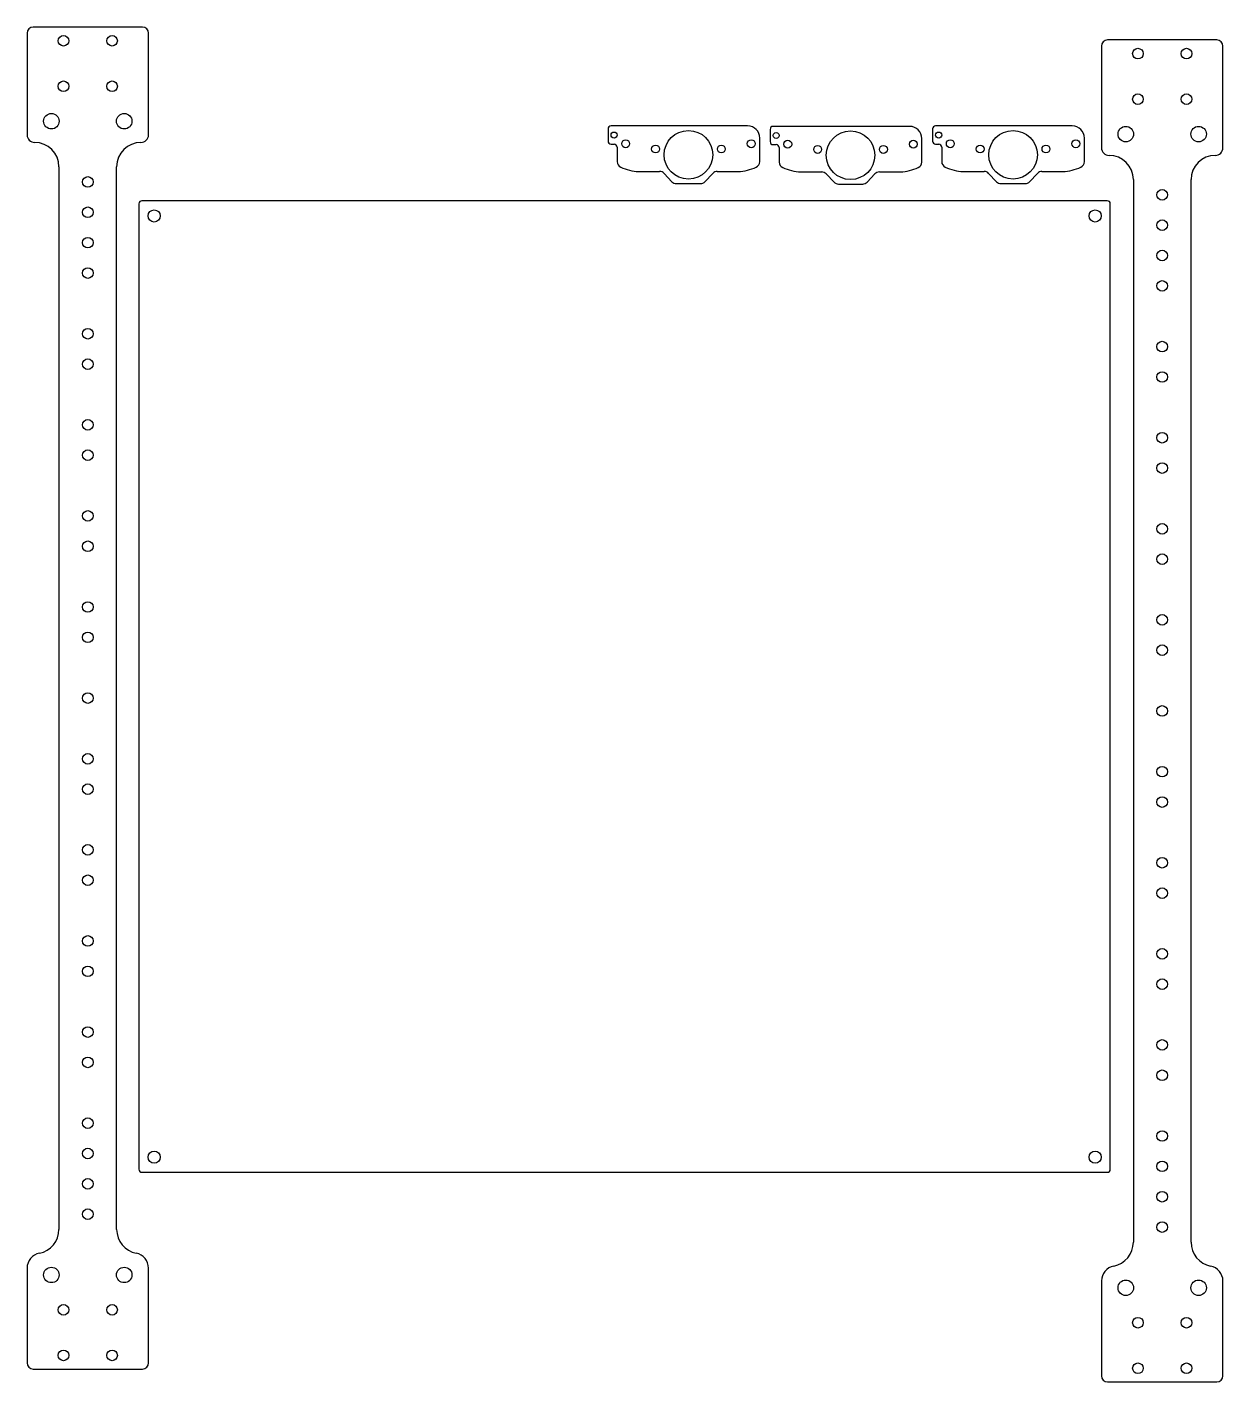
# Model space of a CAD drawing. Header units: millimetres. Extents: x -783 to 1439, y -2759 to -202.
# Drawn here: x -783.5 to -389.5, y -648.5 to -202.3 of the extents above; entities that cross this region are included whole.
import ezdxf

# ---------------------------------------------------------------- set-up
doc = ezdxf.new("R2010")
doc.units = ezdxf.units.MM

msp = doc.modelspace()

# ---------------------------------------------------------------- linework, layer by layer
at = {"color": 7, "linetype": 'Continuous', "lineweight": 25}
for p, q in [((-783.46, -204.31), (-783.46, -237.81)), ((-745.46, -202.31), (-781.46, -202.31)), ((-743.46, -237.81), (-743.46, -204.31)), ((-429.52, -208.55), (-429.52, -242.05)), ((-391.52, -206.55), (-427.52, -206.55)), ((-389.52, -242.05), (-389.52, -208.55)), ((-592.09, -235.87), (-592.09, -239.87)), ((-546.09, -234.87), (-591.09, -234.87)), ((-538.69, -236.01), (-538.69, -240.01)), ((-492.69, -235.01), (-537.69, -235.01)), ((-485.15, -235.87), (-485.15, -239.87)), ((-439.15, -234.87), (-484.15, -234.87)), ((-591.09, -240.87), (-590.09, -240.87)), ((-542.09, -246.63), (-542.09, -238.87)), ((-488.69, -246.76), (-488.69, -239.01)), ((-484.15, -240.87), (-483.15, -240.87)), ((-435.15, -246.63), (-435.15, -238.87)), ((-589.09, -241.87), (-589.09, -246.63)), ((-537.69, -241.01), (-536.69, -241.01)), ((-535.69, -242.01), (-535.69, -246.76)), ((-482.15, -241.87), (-482.15, -246.63)), ((-772.96, -248.31), (-772.96, -598.31)), ((-753.96, -598.31), (-753.96, -248.31)), ((-582.01, -249.87), (-575.09, -249.87)), ((-556.09, -249.87), (-549.17, -249.87)), ((-475.07, -249.87), (-468.15, -249.87)), ((-449.15, -249.87), (-442.23, -249.87)), ((-573.64, -250.5), (-571.04, -253.25)), ((-569.58, -253.87), (-561.6, -253.87)), ((-560.15, -253.25), (-557.54, -250.5)), ((-528.6, -250.01), (-521.69, -250.01)), ((-520.23, -250.63), (-517.63, -253.38)), ((-516.18, -254.01), (-508.19, -254.01)), ((-506.74, -253.38), (-504.14, -250.63)), ((-502.69, -250.01), (-495.77, -250.01)), ((-466.69, -250.5), (-464.09, -253.25)), ((-462.64, -253.87), (-454.65, -253.87)), ((-453.2, -253.25), (-450.6, -250.5)), ((-419.02, -252.55), (-419.02, -602.55)), ((-400.02, -602.55), (-400.02, -252.55)), ((-746.61, -260.51), (-746.61, -578.51)), ((-427.61, -259.51), (-745.61, -259.51)), ((-426.61, -578.51), (-426.61, -260.51)), ((-745.61, -579.51), (-427.61, -579.51)), ((-783.46, -611.06), (-783.46, -642.31)), ((-743.46, -642.31), (-743.46, -611.06)), ((-429.52, -615.31), (-429.52, -646.55)), ((-389.52, -646.55), (-389.52, -615.31)), ((-781.46, -644.31), (-745.46, -644.31)), ((-427.52, -648.55), (-391.52, -648.55))]:
    msp.add_line(p, q, dxfattribs=at)
for centre, radius in [((-771.46, -206.81), 1.75), ((-755.46, -206.81), 1.75), ((-417.52, -211.05), 1.75), ((-401.52, -211.05), 1.75), ((-771.46, -221.81), 1.75), ((-755.46, -221.81), 1.75), ((-417.52, -226.05), 1.75), ((-401.52, -226.05), 1.75), ((-775.46, -233.31), 2.55), ((-751.46, -233.31), 2.55), ((-565.59, -244.37), 8), ((-512.19, -244.51), 8), ((-458.65, -244.37), 8), ((-421.52, -237.55), 2.55), ((-397.52, -237.55), 2.55), ((-590.09, -237.87), 1), ((-586.27, -240.72), 1.3), ((-544.91, -240.72), 1.3), ((-536.69, -238.01), 1), ((-532.87, -240.86), 1.3), ((-491.51, -240.86), 1.3), ((-483.15, -237.87), 1), ((-479.33, -240.72), 1.3), ((-437.97, -240.72), 1.3), ((-576.42, -242.46), 1.3), ((-554.76, -242.46), 1.3), ((-523.02, -242.6), 1.3), ((-501.35, -242.6), 1.3), ((-469.48, -242.46), 1.3), ((-447.81, -242.46), 1.3), ((-763.46, -253.31), 1.75), ((-409.52, -257.55), 1.75), ((-763.46, -263.31), 1.75), ((-741.61, -264.51), 2), ((-431.61, -264.51), 2), ((-409.52, -267.55), 1.75), ((-763.46, -273.31), 1.75), ((-409.52, -277.55), 1.75), ((-763.46, -283.31), 1.75), ((-409.52, -287.55), 1.75), ((-763.46, -303.31), 1.75), ((-409.52, -307.55), 1.75), ((-763.46, -313.31), 1.75), ((-409.52, -317.55), 1.75), ((-763.46, -333.31), 1.75), ((-409.52, -337.55), 1.75), ((-763.46, -343.31), 1.75), ((-409.52, -347.55), 1.75), ((-763.46, -363.31), 1.75), ((-409.52, -367.55), 1.75), ((-763.46, -373.31), 1.75), ((-409.52, -377.55), 1.75), ((-763.46, -393.31), 1.75), ((-409.52, -397.55), 1.75), ((-763.46, -403.31), 1.75), ((-409.52, -407.55), 1.75), ((-763.46, -423.31), 1.75), ((-409.52, -427.55), 1.75), ((-763.46, -443.31), 1.75), ((-409.52, -447.55), 1.75), ((-763.46, -453.31), 1.75), ((-409.52, -457.55), 1.75), ((-763.46, -473.31), 1.75), ((-409.52, -477.55), 1.75), ((-763.46, -483.31), 1.75), ((-409.52, -487.55), 1.75), ((-763.46, -503.31), 1.75), ((-409.52, -507.55), 1.75), ((-763.46, -513.31), 1.75), ((-409.52, -517.55), 1.75), ((-763.46, -533.31), 1.75), ((-409.52, -537.55), 1.75), ((-763.46, -543.31), 1.75), ((-409.52, -547.55), 1.75), ((-763.46, -563.31), 1.75), ((-409.52, -567.55), 1.75), ((-763.46, -573.31), 1.75), ((-741.61, -574.51), 2), ((-431.61, -574.51), 2), ((-409.52, -577.55), 1.75), ((-763.46, -583.31), 1.75), ((-409.52, -587.55), 1.75), ((-763.46, -593.31), 1.75), ((-409.52, -597.55), 1.75), ((-775.46, -613.31), 2.55), ((-751.46, -613.31), 2.55), ((-421.52, -617.55), 2.55), ((-397.52, -617.55), 2.55), ((-771.46, -624.81), 1.75), ((-755.46, -624.81), 1.75), ((-417.52, -629.05), 1.75), ((-401.52, -629.05), 1.75), ((-771.46, -639.81), 1.75), ((-755.46, -639.81), 1.75), ((-417.52, -644.05), 1.75), ((-401.52, -644.05), 1.75)]:
    msp.add_circle(centre, radius, dxfattribs=at)
for centre, radius, start, end in [((-781.46, -204.31), 2, 90, 180), ((-745.46, -204.31), 2, 0, 90), ((-427.52, -208.55), 2, 90, 180), ((-391.52, -208.55), 2, 0, 90), ((-591.09, -235.87), 1, 90, 180), ((-546.09, -238.87), 4, 0, 90), ((-537.69, -236.01), 1, 90, 180), ((-492.69, -239.01), 4, 360, 90), ((-484.15, -235.87), 1, 90, 180), ((-439.15, -238.87), 4, 0, 90), ((-780.96, -237.81), 2.5, 180, 270), ((-780.96, -248.31), 8, 0, 90), ((-745.96, -248.31), 8, 90, 180), ((-745.96, -237.81), 2.5, 270, 360), ((-591.09, -239.87), 1, 180, 270), ((-590.09, -241.87), 1, 0, 90), ((-537.69, -240.01), 1, 180, 270), ((-484.15, -239.87), 1, 180, 270), ((-483.15, -241.87), 1, 0, 90), ((-536.69, -242.01), 1, 360, 90), ((-427.02, -242.05), 2.5, 180, 270), ((-427.02, -252.55), 8, 0, 90), ((-392.02, -252.55), 8, 90, 180), ((-392.02, -242.05), 2.5, 270, 360), ((-587.09, -246.63), 2, 180, 246.027), ((-581.13, -233.23), 16.67, 246.027, 266.9818), ((-575.09, -251.87), 2, 43.4296, 90), ((-556.09, -251.87), 2, 90, 136.5704), ((-550.05, -233.23), 16.67, 273.0182, 293.973), ((-544.09, -246.63), 2, 293.973, 360), ((-533.69, -246.76), 2, 180, 246.027), ((-527.73, -233.36), 16.67, 246.027, 266.9818), ((-496.64, -233.36), 16.67, 273.0182, 293.973), ((-490.69, -246.76), 2, 293.973, 0), ((-480.15, -246.63), 2, 180, 246.027), ((-474.19, -233.23), 16.67, 246.027, 266.9818), ((-468.15, -251.87), 2, 43.4296, 90), ((-449.15, -251.87), 2, 90, 136.5704), ((-443.1, -233.23), 16.67, 273.0182, 293.973), ((-437.15, -246.63), 2, 293.973, 0), ((-569.58, -251.87), 2, 223.4296, 270), ((-561.6, -251.87), 2, 270, 316.5704), ((-521.69, -252.01), 2, 43.4296, 90), ((-516.18, -252.01), 2, 223.4296, 270), ((-508.19, -252.01), 2, 270, 316.5704), ((-502.69, -252.01), 2, 90, 136.5704), ((-462.64, -251.87), 2, 223.4296, 270), ((-454.65, -251.87), 2, 270, 316.5704), ((-745.61, -260.51), 1, 90, 180), ((-427.61, -260.51), 1, 360, 90), ((-745.61, -578.51), 1, 180, 270), ((-427.61, -578.51), 1, 270, 360), ((-780.96, -598.31), 8, 281.0875, 360), ((-745.96, -598.31), 8, 180, 258.9125), ((-778.46, -611.06), 5, 101.0875, 180), ((-748.46, -611.06), 5, 360, 78.9125), ((-427.02, -602.55), 8, 281.0875, 360), ((-392.02, -602.55), 8, 180, 258.9125), ((-424.52, -615.31), 5, 101.0875, 180), ((-394.52, -615.31), 5, 360, 78.9125), ((-781.46, -642.31), 2, 180, 270), ((-745.46, -642.31), 2, 270, 360), ((-427.52, -646.55), 2, 180, 270), ((-391.52, -646.55), 2, 270, 0)]:
    msp.add_arc(centre, radius, start, end, dxfattribs=at)

doc.saveas('drawing.dxf')
